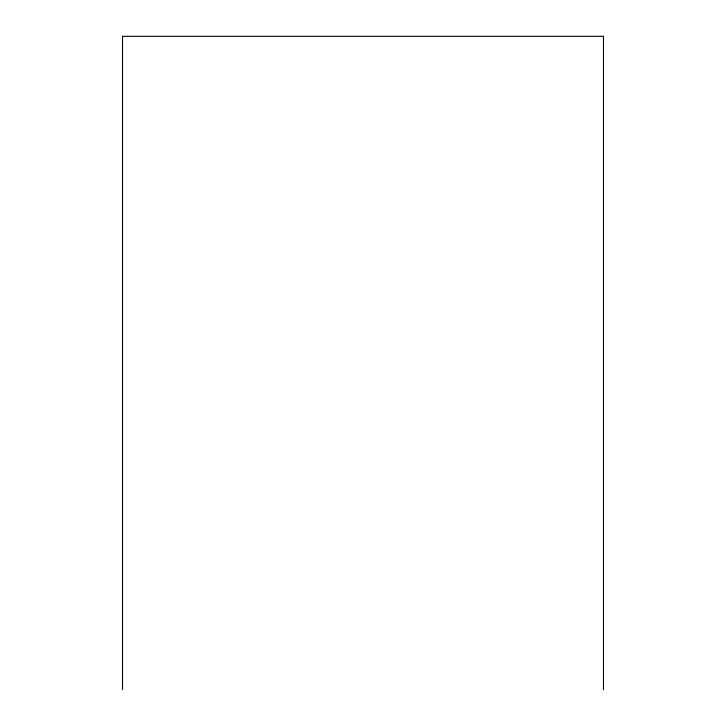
<?xml version="1.0" encoding="UTF-8"?>
<svg xmlns="http://www.w3.org/2000/svg" width="726" height="726" viewBox="0 0 726 726"><rect width="100%" height="100%" fill="white"/><g stroke="black" fill="none" stroke-linecap="round" stroke-linejoin="round"><path stroke-width="1.09" d="M603.478 689.7L603.478 36.3L122.522 36.3L122.522 689.7"/></g></svg>
